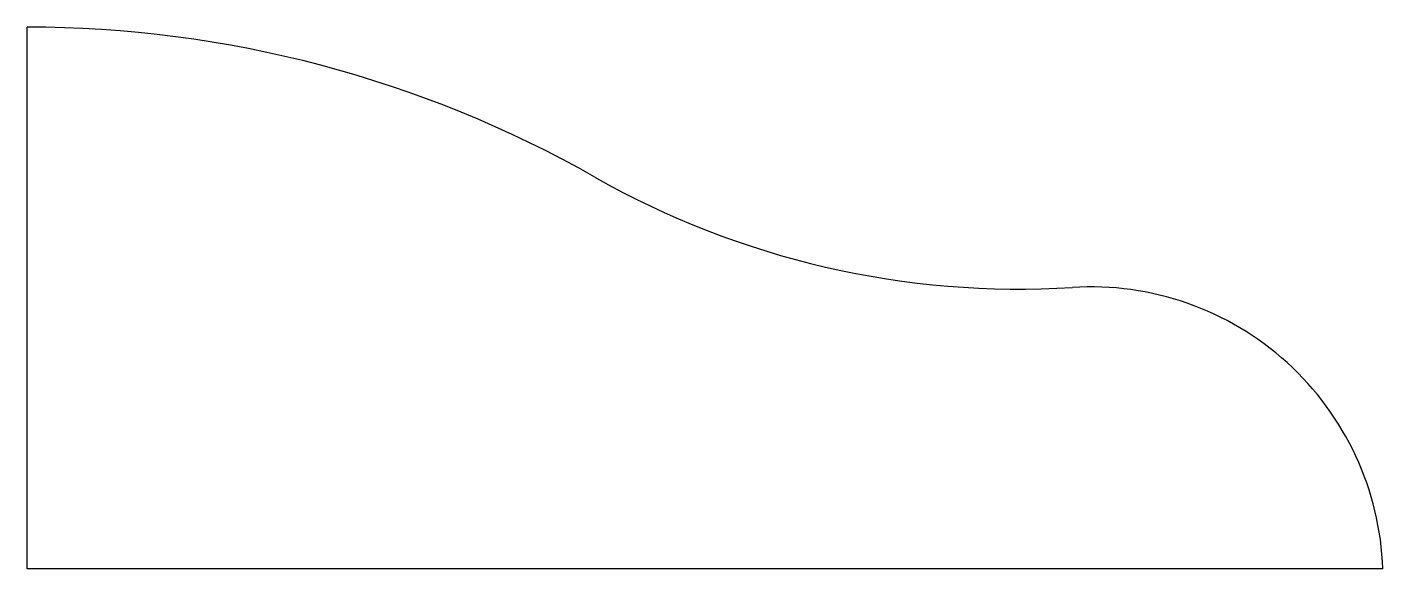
# Model space of a CAD drawing. Header units: millimetres. Extents: x 0 to 50.1, y 0 to 20.
import ezdxf

# ---------------------------------------------------------------- set-up
doc = ezdxf.new("R2010")
doc.units = ezdxf.units.MM

msp = doc.modelspace()

# ---------------------------------------------------------------- linework, layer by layer
at = {"color": 7, "linetype": 'Continuous'}
for p, q in [((0, 0), (0, 20)), ((50.072, 0), (0, 0))]:
    msp.add_line(p, q, dxfattribs=at)
for centre, radius, start, end in [((0, -22.468), 42.468, 60.4181, 90), ((36.623, 42.047), 31.717, 240.4181, 273.5851), ((39.281, -0.385), 10.798, 2.0425, 93.5851)]:
    msp.add_arc(centre, radius, start, end, dxfattribs=at)

doc.saveas('drawing.dxf')
